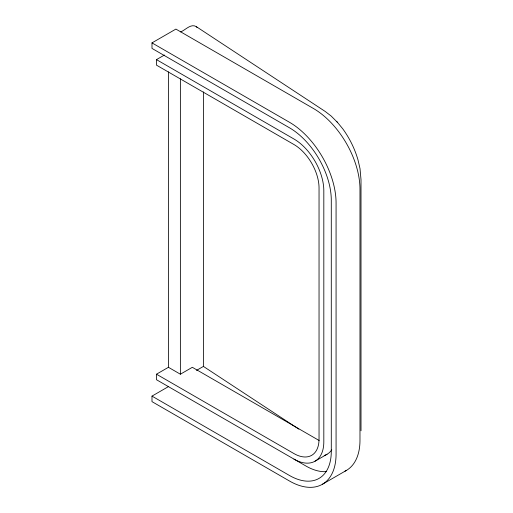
<?xml version="1.0" encoding="UTF-8"?>
<svg xmlns="http://www.w3.org/2000/svg" width="513" height="513" viewBox="0 0 513 513"><rect width="100%" height="100%" fill="white"/><g stroke="black" fill="none" stroke-linecap="round" stroke-linejoin="round"><path stroke-width="0.77" d="M151.989 42.887L289.454 122.254A65.927 38.065 60 0 1 336.073 203.001L336.073 454.082A65.927 38.065 60 0 1 289.454 480.995L151.989 401.634L151.989 396.113L289.454 475.474A59.168 34.159 60 0 0 331.289 451.325L331.289 200.237A59.168 34.159 60 0 0 289.454 127.775L151.989 48.408L151.989 42.887L175.895 29.087L313.36 108.448A65.927 38.065 60 0 1 359.979 189.194L359.979 440.282A65.927 38.065 60 0 1 345.005 471.165M180.595 31.896C185.353 30.248 190.682 23.322 196.216 26.586L325.159 111.424L331.148 116.034L337.503 122.408M326.332 471.633A59.168 34.159 60 0 1 305.889 465.99L156.471 379.723L156.471 374.201L293.936 453.563A35.5 20.494 60 0 0 319.041 439.07L319.041 187.989A35.5 20.494 60 0 0 293.936 144.512L156.471 65.145L156.471 59.623L164.442 55.026M156.471 374.201L168.424 367.302L180.377 374.201L192.337 367.302L317.842 439.763A35.5 20.494 60 0 0 319.157 440.481M151.989 396.113L168.424 386.622M196.492 370.418L203.417 366.423L203.417 91.936M315.065 461.181L327.025 454.281M322.421 484.266L346.326 470.459M156.471 59.623L293.936 138.991A42.265 24.4 60 0 1 323.818 190.746L323.818 441.834A42.265 24.4 60 0 1 293.936 459.084M203.417 366.423L298.803 429.105M196.216 26.586L197.114 27.548M336.951 121.741L342.78 128.846C349.584 138.215 354.759 148.725 357.984 159.844L360.023 168.694L361.011 179.691L361.011 430.779M180.377 78.758L180.377 374.201M168.424 71.858L168.424 367.302M331.77 449.875A42.265 24.4 60 0 1 324.203 455.518"/></g></svg>
